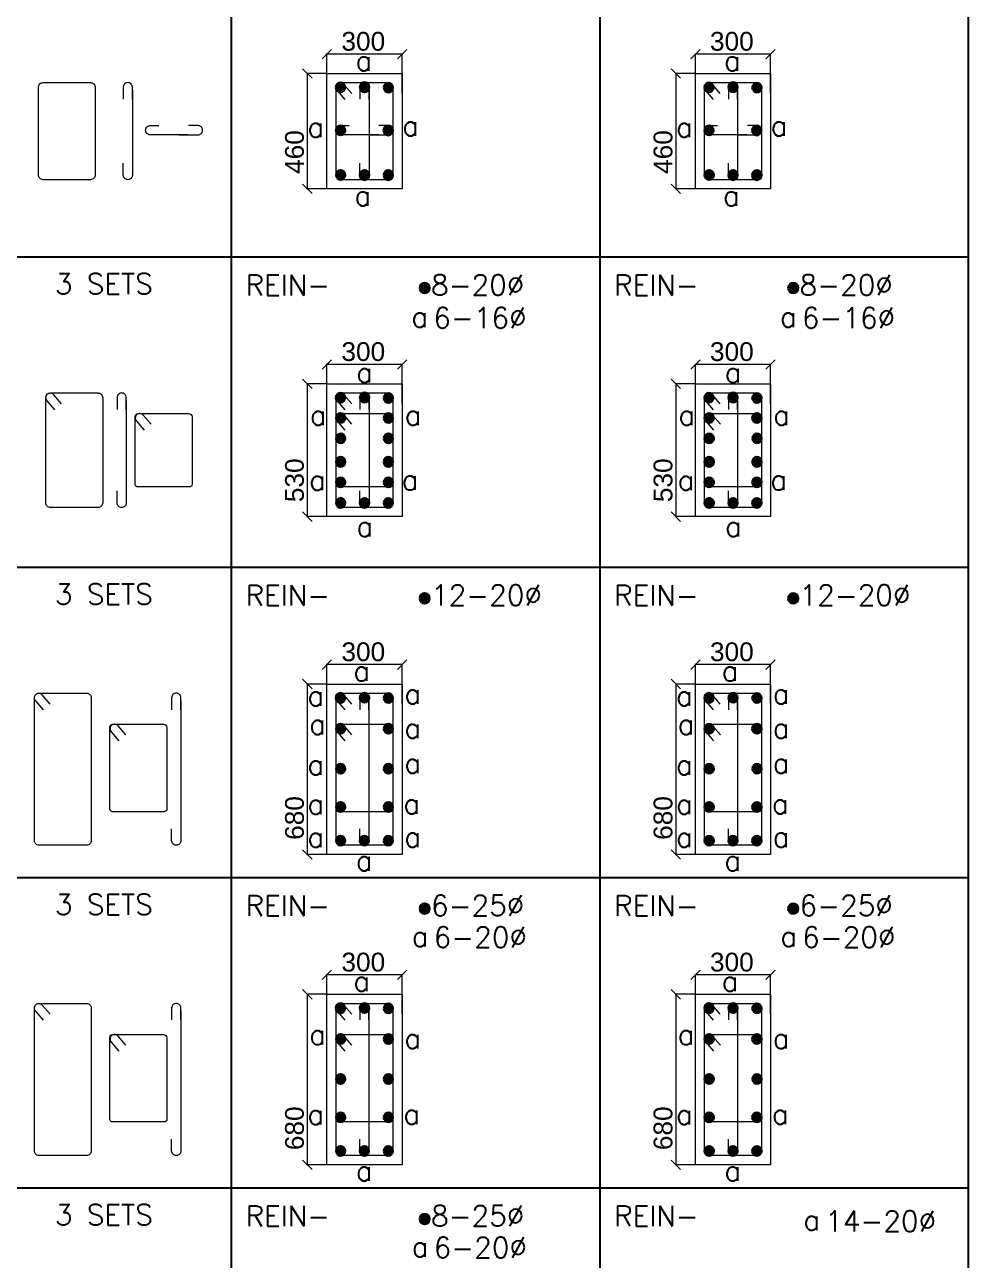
# Model space of a CAD drawing. Header units: inches. Extents: x 719368 to 9005052, y -3573818 to 446967.
# Drawn here: x 4529398 to 4542391, y -1868261 to -1851248 of the extents above; entities that cross this region are included whole.
import ezdxf

# ---------------------------------------------------------------- set-up
doc = ezdxf.new("R2010")
doc.units = ezdxf.units.IN
doc.header["$LTSCALE"] = 20
doc.header["$MEASUREMENT"] = 0
doc.header["$PDMODE"] = 3
doc.linetypes.add('DASHED2', pattern=[0.375, 0.25, -0.125])
doc.layers.get('Defpoints').update_dxf_attribs({"lineweight": 25})
for name, color, linetype, lineweight in [('COLUMN NO.', 3, 'Continuous', 15), ('DIM', 7, 'Continuous', 13), ('DIM.', 32, 'Continuous', 13), ('FORMET', 4, 'Continuous', 25), ('Sheet', 7, 'Continuous', 35), ('STAIR', 4, 'Continuous', 25), ('STEEL', 1, 'Continuous', 35), ('stirrups', 2, 'Continuous', 15), ('Text', 7, 'Continuous', 15), ('WALL', 1, 'Continuous', 18)]:
    doc.layers.add(name, color=color, linetype=linetype, lineweight=lineweight)
doc.styles.add('BOLD', font='arial.ttf')
doc.styles.add('ROMANS', font='romans.shx')
doc.dimstyles.new('Copy of S3', dxfattribs={"dimtxt": 200, "dimasz": 150, "dimexe": 5, "dimexo": 5, "dimgap": 50, "dimtad": 1, "dimjust": 1, "dimdec": 0, "dimzin": 3, "dimdsep": 46, "dimtxsty": 'BOLD', "dimblk1": 'OBLIQUE', "dimblk2": 'OBLIQUE', "dimsah": 1, "dimcen": 0.0625, "dimdle": 5, "dimclrd": 230, "dimclre": 251, "dimclrt": 2, "dimadec": 0, "dimazin": 0, "dimtfac": 1, "dimtdec": 0, "dimtix": 1, "dimtofl": 0, "dimtmove": 2, "dimatfit": 3, "dimfxl": 0, "dimtolj": 1, "dimtzin": 2, "dimlwd": -1, "dimlwe": -1, "dimarcsym": 0})

# ---------------------------------------------------------------- blocks, each defined once
blk = doc.blocks.new('d')
at = {"layer": 'STEEL'}
blk.add_hatch(color=256, dxfattribs=at).paths.add_polyline_path([(2, 0, 1), (-2, 0, 1)])
blk.add_lwpolyline([(-2, 0, 1), (2, 0, 1)], format="xyb", close=True, dxfattribs=at)
blk = doc.blocks.new('_Oblique')
at = {"layer": 'STAIR', "color": 0, "lineweight": -2}
blk.add_line((-0.5, -0.5), (0.5, 0.5), dxfattribs=at)
blk = doc.blocks.new('*D464')
at = {"layer": 'Defpoints', "color": 0, "transparency": 16777216}
for p in [(565188.9, -1034322.8), (564589.2, -1034638.8), (565188.9, -1034638.8)]:
    blk.add_point(p, dxfattribs=at)
at = {"layer": 'DIM', "color": 230, "transparency": 16777216}
blk.add_line((565193.9, -1034322.8), (564584.2, -1034322.8), dxfattribs=at)
at = {"layer": 'DIM', "color": 251, "linetype": 'DASHED2', "transparency": 16777216}
for p, q in [((564589.2, -1034633.8), (564589.2, -1034317.8)), ((565188.9, -1034633.8), (565188.9, -1034317.8))]:
    blk.add_line(p, q, dxfattribs=at)
at = {"layer": 'DIM', "color": 230, "transparency": 16777216, "xscale": 75, "yscale": 75, "zscale": 75, "rotation": 180}
blk.add_blockref('_Oblique', (564589.2, -1034322.8), dxfattribs=at)
at = {"layer": 'DIM', "color": 230, "transparency": 16777216, "xscale": 75, "yscale": 75, "zscale": 75}
blk.add_blockref('_Oblique', (565188.9, -1034322.8), dxfattribs=at)
at = {"layer": 'DIM', "color": 2, "transparency": 16777216, "insert": (564879.6, -1034221.2), "char_height": 150, "attachment_point": 5, "style": 'BOLD'}
blk.add_mtext('\\A1;300', dxfattribs=at)
blk = doc.blocks.new('*D465')
at = {"layer": 'Defpoints', "color": 0, "transparency": 16777216}
for p in [(564432.7, -1034477.3), (564589.2, -1034477.3), (564589.2, -1035397.6)]:
    blk.add_point(p, dxfattribs=at)
at = {"layer": 'DIM', "color": 251, "linetype": 'DASHED2', "transparency": 16777216}
for p, q in [((564584.2, -1034477.3), (564427.7, -1034477.3)), ((564584.2, -1035397.6), (564427.7, -1035397.6))]:
    blk.add_line(p, q, dxfattribs=at)
at = {"layer": 'DIM', "color": 230, "transparency": 16777216}
blk.add_line((564432.7, -1034472.3), (564432.7, -1035402.6), dxfattribs=at)
at = {"layer": 'DIM', "color": 230, "transparency": 16777216, "xscale": 75, "yscale": 75, "zscale": 75}
for p, rotation in [((564432.7, -1034477.3), 90), ((564432.7, -1035397.6), 270)]:
    blk.add_blockref('_Oblique', p, dxfattribs=dict(at, rotation=rotation))
at = {"layer": 'DIM', "color": 2, "transparency": 16777216, "insert": (564331.1, -1035104.2), "char_height": 150, "attachment_point": 5, "rotation": 90, "style": 'BOLD'}
blk.add_mtext('\\A1;460', dxfattribs=at)
blk = doc.blocks.new('*D466')
at = {"layer": 'Defpoints', "color": 0, "transparency": 16777216}
for p in [(568130.8, -1034322.8), (567531.1, -1034638.8), (568130.8, -1034638.8)]:
    blk.add_point(p, dxfattribs=at)
at = {"layer": 'DIM', "color": 230, "transparency": 16777216}
blk.add_line((568135.8, -1034322.8), (567526.1, -1034322.8), dxfattribs=at)
at = {"layer": 'DIM', "color": 251, "linetype": 'DASHED2', "transparency": 16777216}
for p, q in [((567531.1, -1034633.8), (567531.1, -1034317.8)), ((568130.8, -1034633.8), (568130.8, -1034317.8))]:
    blk.add_line(p, q, dxfattribs=at)
at = {"layer": 'DIM', "color": 230, "transparency": 16777216, "xscale": 75, "yscale": 75, "zscale": 75, "rotation": 180}
blk.add_blockref('_Oblique', (567531.1, -1034322.8), dxfattribs=at)
at = {"layer": 'DIM', "color": 230, "transparency": 16777216, "xscale": 75, "yscale": 75, "zscale": 75}
blk.add_blockref('_Oblique', (568130.8, -1034322.8), dxfattribs=at)
at = {"layer": 'DIM', "color": 2, "transparency": 16777216, "insert": (567821.5, -1034221.2), "char_height": 150, "attachment_point": 5, "style": 'BOLD'}
blk.add_mtext('\\A1;300', dxfattribs=at)
blk = doc.blocks.new('*D429')
at = {"layer": 'Defpoints', "color": 0, "transparency": 16777216}
for p in [(567374.6, -1034477.3), (567531.1, -1034477.3), (567531.1, -1035397.6)]:
    blk.add_point(p, dxfattribs=at)
at = {"layer": 'DIM', "color": 251, "linetype": 'DASHED2', "transparency": 16777216}
for p, q in [((567526.1, -1034477.3), (567369.6, -1034477.3)), ((567526.1, -1035397.6), (567369.6, -1035397.6))]:
    blk.add_line(p, q, dxfattribs=at)
at = {"layer": 'DIM', "color": 230, "transparency": 16777216}
blk.add_line((567374.6, -1034472.3), (567374.6, -1035402.6), dxfattribs=at)
at = {"layer": 'DIM', "color": 230, "transparency": 16777216, "xscale": 75, "yscale": 75, "zscale": 75}
for p, rotation in [((567374.6, -1034477.3), 90), ((567374.6, -1035397.6), 270)]:
    blk.add_blockref('_Oblique', p, dxfattribs=dict(at, rotation=rotation))
at = {"layer": 'DIM', "color": 2, "transparency": 16777216, "insert": (567273, -1035104.2), "char_height": 150, "attachment_point": 5, "rotation": 90, "style": 'BOLD'}
blk.add_mtext('\\A1;460', dxfattribs=at)
blk = doc.blocks.new('*D432')
at = {"layer": 'Defpoints', "color": 0, "transparency": 16777216}
for p in [(565188.9, -1036799.9), (564589.2, -1037115.9), (565188.9, -1037115.9)]:
    blk.add_point(p, dxfattribs=at)
at = {"layer": 'DIM', "color": 230, "transparency": 16777216}
blk.add_line((565193.9, -1036799.9), (564584.2, -1036799.9), dxfattribs=at)
at = {"layer": 'DIM', "color": 251, "linetype": 'DASHED2', "transparency": 16777216}
for p, q in [((564589.2, -1037110.9), (564589.2, -1036794.9)), ((565188.9, -1037110.9), (565188.9, -1036794.9))]:
    blk.add_line(p, q, dxfattribs=at)
at = {"layer": 'DIM', "color": 230, "transparency": 16777216, "xscale": 75, "yscale": 75, "zscale": 75, "rotation": 180}
blk.add_blockref('_Oblique', (564589.2, -1036799.9), dxfattribs=at)
at = {"layer": 'DIM', "color": 230, "transparency": 16777216, "xscale": 75, "yscale": 75, "zscale": 75}
blk.add_blockref('_Oblique', (565188.9, -1036799.9), dxfattribs=at)
at = {"layer": 'DIM', "color": 2, "transparency": 16777216, "insert": (564879.6, -1036698.2), "char_height": 150, "attachment_point": 5, "style": 'BOLD'}
blk.add_mtext('\\A1;300', dxfattribs=at)
blk = doc.blocks.new('*D433')
at = {"layer": 'Defpoints', "color": 0, "transparency": 16777216}
for p in [(564432.7, -1036954.4), (564589.2, -1036954.4), (564589.2, -1038014.7)]:
    blk.add_point(p, dxfattribs=at)
at = {"layer": 'DIM', "color": 251, "linetype": 'DASHED2', "transparency": 16777216}
for p, q in [((564584.2, -1036954.4), (564427.7, -1036954.4)), ((564584.2, -1038014.7), (564427.7, -1038014.7))]:
    blk.add_line(p, q, dxfattribs=at)
at = {"layer": 'DIM', "color": 230, "transparency": 16777216}
blk.add_line((564432.7, -1036949.4), (564432.7, -1038019.7), dxfattribs=at)
at = {"layer": 'DIM', "color": 230, "transparency": 16777216, "xscale": 75, "yscale": 75, "zscale": 75}
for p, rotation in [((564432.7, -1036954.4), 90), ((564432.7, -1038014.7), 270)]:
    blk.add_blockref('_Oblique', p, dxfattribs=dict(at, rotation=rotation))
at = {"layer": 'DIM', "color": 2, "transparency": 16777216, "insert": (564331.1, -1037724.3), "char_height": 150, "attachment_point": 5, "rotation": 90, "style": 'BOLD'}
blk.add_mtext('\\A1;530', dxfattribs=at)
blk = doc.blocks.new('*D434')
at = {"layer": 'Defpoints', "color": 0, "transparency": 16777216}
for p in [(568130.8, -1036799.9), (567531.1, -1037115.9), (568130.8, -1037115.9)]:
    blk.add_point(p, dxfattribs=at)
at = {"layer": 'DIM', "color": 230, "transparency": 16777216}
blk.add_line((568135.8, -1036799.9), (567526.1, -1036799.9), dxfattribs=at)
at = {"layer": 'DIM', "color": 251, "linetype": 'DASHED2', "transparency": 16777216}
for p, q in [((567531.1, -1037110.9), (567531.1, -1036794.9)), ((568130.8, -1037110.9), (568130.8, -1036794.9))]:
    blk.add_line(p, q, dxfattribs=at)
at = {"layer": 'DIM', "color": 230, "transparency": 16777216, "xscale": 75, "yscale": 75, "zscale": 75, "rotation": 180}
blk.add_blockref('_Oblique', (567531.1, -1036799.9), dxfattribs=at)
at = {"layer": 'DIM', "color": 230, "transparency": 16777216, "xscale": 75, "yscale": 75, "zscale": 75}
blk.add_blockref('_Oblique', (568130.8, -1036799.9), dxfattribs=at)
at = {"layer": 'DIM', "color": 2, "transparency": 16777216, "insert": (567821.5, -1036698.2), "char_height": 150, "attachment_point": 5, "style": 'BOLD'}
blk.add_mtext('\\A1;300', dxfattribs=at)
blk = doc.blocks.new('*D435')
at = {"layer": 'Defpoints', "color": 0, "transparency": 16777216}
for p in [(567374.6, -1036954.4), (567531.1, -1036954.4), (567531.1, -1038014.7)]:
    blk.add_point(p, dxfattribs=at)
at = {"layer": 'DIM', "color": 251, "linetype": 'DASHED2', "transparency": 16777216}
for p, q in [((567526.1, -1036954.4), (567369.6, -1036954.4)), ((567526.1, -1038014.7), (567369.6, -1038014.7))]:
    blk.add_line(p, q, dxfattribs=at)
at = {"layer": 'DIM', "color": 230, "transparency": 16777216}
blk.add_line((567374.6, -1036949.4), (567374.6, -1038019.7), dxfattribs=at)
at = {"layer": 'DIM', "color": 230, "transparency": 16777216, "xscale": 75, "yscale": 75, "zscale": 75}
for p, rotation in [((567374.6, -1036954.4), 90), ((567374.6, -1038014.7), 270)]:
    blk.add_blockref('_Oblique', p, dxfattribs=dict(at, rotation=rotation))
at = {"layer": 'DIM', "color": 2, "transparency": 16777216, "insert": (567272.9, -1037724.3), "char_height": 150, "attachment_point": 5, "rotation": 90, "style": 'BOLD'}
blk.add_mtext('\\A1;530', dxfattribs=at)
blk = doc.blocks.new('*D417')
at = {"layer": 'Defpoints', "color": 0, "transparency": 16777216}
for p in [(565188.9, -1039196.1), (564589.2, -1039512.1), (565188.9, -1039512.1)]:
    blk.add_point(p, dxfattribs=at)
at = {"layer": 'DIM', "color": 230, "transparency": 16777216}
blk.add_line((565193.9, -1039196.1), (564584.2, -1039196.1), dxfattribs=at)
at = {"layer": 'DIM', "color": 251, "linetype": 'DASHED2', "transparency": 16777216}
for p, q in [((564589.2, -1039507.1), (564589.2, -1039191.1)), ((565188.9, -1039507.1), (565188.9, -1039191.1))]:
    blk.add_line(p, q, dxfattribs=at)
at = {"layer": 'DIM', "color": 230, "transparency": 16777216, "xscale": 75, "yscale": 75, "zscale": 75, "rotation": 180}
blk.add_blockref('_Oblique', (564589.2, -1039196.1), dxfattribs=at)
at = {"layer": 'DIM', "color": 230, "transparency": 16777216, "xscale": 75, "yscale": 75, "zscale": 75}
blk.add_blockref('_Oblique', (565188.9, -1039196.1), dxfattribs=at)
at = {"layer": 'DIM', "color": 2, "transparency": 16777216, "insert": (564879.6, -1039094.4), "char_height": 150, "attachment_point": 5, "style": 'BOLD'}
blk.add_mtext('\\A1;300', dxfattribs=at)
blk = doc.blocks.new('*D418')
at = {"layer": 'Defpoints', "color": 0, "transparency": 16777216}
for p in [(564432.7, -1039350.6), (564589.2, -1039350.6), (564589.2, -1040710.9)]:
    blk.add_point(p, dxfattribs=at)
at = {"layer": 'DIM', "color": 251, "linetype": 'DASHED2', "transparency": 16777216}
for p, q in [((564584.2, -1039350.6), (564427.7, -1039350.6)), ((564584.2, -1040710.9), (564427.7, -1040710.9))]:
    blk.add_line(p, q, dxfattribs=at)
at = {"layer": 'DIM', "color": 230, "transparency": 16777216}
blk.add_line((564432.7, -1039345.6), (564432.7, -1040715.9), dxfattribs=at)
at = {"layer": 'DIM', "color": 230, "transparency": 16777216, "xscale": 75, "yscale": 75, "zscale": 75}
for p, rotation in [((564432.7, -1039350.6), 90), ((564432.7, -1040710.9), 270)]:
    blk.add_blockref('_Oblique', p, dxfattribs=dict(at, rotation=rotation))
at = {"layer": 'DIM', "color": 2, "transparency": 16777216, "insert": (564331.1, -1040420.1), "char_height": 150, "attachment_point": 5, "rotation": 90, "style": 'BOLD'}
blk.add_mtext('\\A1;680', dxfattribs=at)
blk = doc.blocks.new('*D419')
at = {"layer": 'Defpoints', "color": 0, "transparency": 16777216}
for p in [(568130.8, -1039196.1), (567531.1, -1039512.1), (568130.8, -1039512.1)]:
    blk.add_point(p, dxfattribs=at)
at = {"layer": 'DIM', "color": 230, "transparency": 16777216}
blk.add_line((568135.8, -1039196.1), (567526.1, -1039196.1), dxfattribs=at)
at = {"layer": 'DIM', "color": 251, "linetype": 'DASHED2', "transparency": 16777216}
for p, q in [((567531.1, -1039507.1), (567531.1, -1039191.1)), ((568130.8, -1039507.1), (568130.8, -1039191.1))]:
    blk.add_line(p, q, dxfattribs=at)
at = {"layer": 'DIM', "color": 230, "transparency": 16777216, "xscale": 75, "yscale": 75, "zscale": 75, "rotation": 180}
blk.add_blockref('_Oblique', (567531.1, -1039196.1), dxfattribs=at)
at = {"layer": 'DIM', "color": 230, "transparency": 16777216, "xscale": 75, "yscale": 75, "zscale": 75}
blk.add_blockref('_Oblique', (568130.8, -1039196.1), dxfattribs=at)
at = {"layer": 'DIM', "color": 2, "transparency": 16777216, "insert": (567821.5, -1039094.4), "char_height": 150, "attachment_point": 5, "style": 'BOLD'}
blk.add_mtext('\\A1;300', dxfattribs=at)
blk = doc.blocks.new('*D420')
at = {"layer": 'Defpoints', "color": 0, "transparency": 16777216}
for p in [(567374.6, -1039350.6), (567531.1, -1039350.6), (567531.1, -1040710.9)]:
    blk.add_point(p, dxfattribs=at)
at = {"layer": 'DIM', "color": 251, "linetype": 'DASHED2', "transparency": 16777216}
for p, q in [((567526.1, -1039350.6), (567369.6, -1039350.6)), ((567526.1, -1040710.9), (567369.6, -1040710.9))]:
    blk.add_line(p, q, dxfattribs=at)
at = {"layer": 'DIM', "color": 230, "transparency": 16777216}
blk.add_line((567374.6, -1039345.6), (567374.6, -1040715.9), dxfattribs=at)
at = {"layer": 'DIM', "color": 230, "transparency": 16777216, "xscale": 75, "yscale": 75, "zscale": 75}
for p, rotation in [((567374.6, -1039350.6), 90), ((567374.6, -1040710.9), 270)]:
    blk.add_blockref('_Oblique', p, dxfattribs=dict(at, rotation=rotation))
at = {"layer": 'DIM', "color": 2, "transparency": 16777216, "insert": (567273, -1040420.1), "char_height": 150, "attachment_point": 5, "rotation": 90, "style": 'BOLD'}
blk.add_mtext('\\A1;680', dxfattribs=at)
blk = doc.blocks.new('*D423')
at = {"layer": 'Defpoints', "color": 0, "transparency": 16777216}
for p in [(565188.9, -1041673.2), (564589.2, -1041989.2), (565188.9, -1041989.2)]:
    blk.add_point(p, dxfattribs=at)
at = {"layer": 'DIM', "color": 230, "transparency": 16777216}
blk.add_line((565193.9, -1041673.2), (564584.2, -1041673.2), dxfattribs=at)
at = {"layer": 'DIM', "color": 251, "linetype": 'DASHED2', "transparency": 16777216}
for p, q in [((564589.2, -1041984.2), (564589.2, -1041668.2)), ((565188.9, -1041984.2), (565188.9, -1041668.2))]:
    blk.add_line(p, q, dxfattribs=at)
at = {"layer": 'DIM', "color": 230, "transparency": 16777216, "xscale": 75, "yscale": 75, "zscale": 75, "rotation": 180}
blk.add_blockref('_Oblique', (564589.2, -1041673.2), dxfattribs=at)
at = {"layer": 'DIM', "color": 230, "transparency": 16777216, "xscale": 75, "yscale": 75, "zscale": 75}
blk.add_blockref('_Oblique', (565188.9, -1041673.2), dxfattribs=at)
at = {"layer": 'DIM', "color": 2, "transparency": 16777216, "insert": (564879.6, -1041571.5), "char_height": 150, "attachment_point": 5, "style": 'BOLD'}
blk.add_mtext('\\A1;300', dxfattribs=at)
blk = doc.blocks.new('*D424')
at = {"layer": 'Defpoints', "color": 0, "transparency": 16777216}
for p in [(564432.7, -1041827.6), (564589.2, -1041827.6), (564589.2, -1043188)]:
    blk.add_point(p, dxfattribs=at)
at = {"layer": 'DIM', "color": 251, "linetype": 'DASHED2', "transparency": 16777216}
for p, q in [((564584.2, -1041827.6), (564427.7, -1041827.6)), ((564584.2, -1043188), (564427.7, -1043188))]:
    blk.add_line(p, q, dxfattribs=at)
at = {"layer": 'DIM', "color": 230, "transparency": 16777216}
blk.add_line((564432.7, -1041822.6), (564432.7, -1043193), dxfattribs=at)
at = {"layer": 'DIM', "color": 230, "transparency": 16777216, "xscale": 75, "yscale": 75, "zscale": 75}
for p, rotation in [((564432.7, -1041827.6), 90), ((564432.7, -1043188), 270)]:
    blk.add_blockref('_Oblique', p, dxfattribs=dict(at, rotation=rotation))
at = {"layer": 'DIM', "color": 2, "transparency": 16777216, "insert": (564331.1, -1042897.1), "char_height": 150, "attachment_point": 5, "rotation": 90, "style": 'BOLD'}
blk.add_mtext('\\A1;680', dxfattribs=at)
blk = doc.blocks.new('*D425')
at = {"layer": 'Defpoints', "color": 0, "transparency": 16777216}
for p in [(568130.8, -1041673.2), (567531.1, -1041989.2), (568130.8, -1041989.2)]:
    blk.add_point(p, dxfattribs=at)
at = {"layer": 'DIM', "color": 230, "transparency": 16777216}
blk.add_line((568135.8, -1041673.2), (567526.1, -1041673.2), dxfattribs=at)
at = {"layer": 'DIM', "color": 251, "linetype": 'DASHED2', "transparency": 16777216}
for p, q in [((567531.1, -1041984.2), (567531.1, -1041668.2)), ((568130.8, -1041984.2), (568130.8, -1041668.2))]:
    blk.add_line(p, q, dxfattribs=at)
at = {"layer": 'DIM', "color": 230, "transparency": 16777216, "xscale": 75, "yscale": 75, "zscale": 75, "rotation": 180}
blk.add_blockref('_Oblique', (567531.1, -1041673.2), dxfattribs=at)
at = {"layer": 'DIM', "color": 230, "transparency": 16777216, "xscale": 75, "yscale": 75, "zscale": 75}
blk.add_blockref('_Oblique', (568130.8, -1041673.2), dxfattribs=at)
at = {"layer": 'DIM', "color": 2, "transparency": 16777216, "insert": (567821.5, -1041571.5), "char_height": 150, "attachment_point": 5, "style": 'BOLD'}
blk.add_mtext('\\A1;300', dxfattribs=at)
blk = doc.blocks.new('*D426')
at = {"layer": 'Defpoints', "color": 0, "transparency": 16777216}
for p in [(567374.6, -1041827.6), (567531.1, -1041827.6), (567531.1, -1043188)]:
    blk.add_point(p, dxfattribs=at)
at = {"layer": 'DIM', "color": 251, "linetype": 'DASHED2', "transparency": 16777216}
for p, q in [((567526.1, -1041827.6), (567369.6, -1041827.6)), ((567526.1, -1043188), (567369.6, -1043188))]:
    blk.add_line(p, q, dxfattribs=at)
at = {"layer": 'DIM', "color": 230, "transparency": 16777216}
blk.add_line((567374.6, -1041822.6), (567374.6, -1043193), dxfattribs=at)
at = {"layer": 'DIM', "color": 230, "transparency": 16777216, "xscale": 75, "yscale": 75, "zscale": 75}
for p, rotation in [((567374.6, -1041827.6), 90), ((567374.6, -1043188), 270)]:
    blk.add_blockref('_Oblique', p, dxfattribs=dict(at, rotation=rotation))
at = {"layer": 'DIM', "color": 2, "transparency": 16777216, "insert": (567273, -1042897.1), "char_height": 150, "attachment_point": 5, "rotation": 90, "style": 'BOLD'}
blk.add_mtext('\\A1;680', dxfattribs=at)
blk = doc.blocks.new('cs')
at = {"layer": 'FORMET', "color": 4, "ltscale": 200}
for p, q in [((566767.1, -1017819.9), (566767.1, -1050803.3)), ((569709, -1017819.9), (569709, -1050803.3)), ((563825.2, -1018601.5), (563825.2, -1050803.3)), ((555165.7, -1035940.9), (569709, -1035940.9)), ((555165.7, -1038418), (569709, -1038418)), ((555165.7, -1040895.1), (569709, -1040895.1)), ((555165.7, -1040895.1), (569709, -1040895.1)), ((555165.7, -1043372.1), (569709, -1043372.1)), ((555165.7, -1043372.1), (569709, -1043372.1)), ((555165.7, -1043372.1), (569709, -1043372.1))]:
    blk.add_line(p, q, dxfattribs=at)
at = {"layer": 'stirrups', "color": 5}
for p, q in [((563036.3, -1034610.5), (563036.3, -1035288.3)), ((564925.5, -1034610.5), (564925.5, -1035288.3)), ((567867.4, -1034610.5), (567867.4, -1035288.3)), ((563481.5, -1034966.2), (563178.1, -1034966.2)), ((565000.5, -1034966.2), (564697.1, -1034966.2)), ((567942.4, -1034966.2), (567639, -1034966.2)), ((562987.2, -1037087.6), (562987.2, -1037905.4)), ((564925.5, -1037087.6), (564925.5, -1037905.4)), ((567867.4, -1037087.6), (567867.4, -1037905.4)), ((563422.6, -1039483.8), (563422.6, -1040601.6)), ((564924.9, -1039483.8), (564924.9, -1040601.6)), ((567866.8, -1039483.8), (567866.8, -1040601.6)), ((563422.6, -1041960.8), (563422.6, -1043078.6)), ((564924.9, -1041960.8), (564924.9, -1043078.6)), ((567866.8, -1041960.8), (567866.8, -1043078.6))]:
    blk.add_line(p, q, dxfattribs=at)
for points in [[(562322.8, -1034550.2), (562702.8, -1034550.2, -0.414214), (562739.7, -1034587.1), (562739.7, -1035287.8, -0.414214), (562702.8, -1035324.7), (562322.8, -1035324.7, -0.414214), (562285.9, -1035287.8), (562285.9, -1034587.1, -0.414214)], [(564699, -1034550.2), (565079, -1034550.2, -0.414214), (565116, -1034587.1), (565116, -1035287.8, -0.414214), (565079, -1035324.7), (564699, -1035324.7, -0.414214), (564662.1, -1035287.8), (564662.1, -1034587.1, -0.414214)], [(567640.9, -1034550.2), (568020.9, -1034550.2, -0.414214), (568057.9, -1034587.1), (568057.9, -1035287.8, -0.414214), (568020.9, -1035324.7), (567640.9, -1035324.7, -0.414214), (567604, -1035287.8), (567604, -1034587.1, -0.414214)], [(562382.1, -1037027.3), (562762.1, -1037027.3, -0.414214), (562799, -1037064.2), (562799, -1037904.9, -0.414214), (562762.1, -1037941.8), (562382.1, -1037941.8, -0.414214), (562345.2, -1037904.9), (562345.2, -1037064.2, -0.414214)], [(564699, -1037027.3), (565079, -1037027.3, -0.414214), (565116, -1037064.2), (565116, -1037904.9, -0.414214), (565079, -1037941.8), (564699, -1037941.8, -0.414214), (564662.1, -1037904.9), (564662.1, -1037064.2, -0.414214)], [(567640.9, -1037027.3), (568020.9, -1037027.3, -0.414214), (568057.9, -1037064.2), (568057.9, -1037904.9, -0.414214), (568020.9, -1037941.8), (567640.9, -1037941.8, -0.414214), (567604, -1037904.9), (567604, -1037064.2, -0.414214)], [(563079.3, -1037192.1), (563488.1, -1037192.1, -0.414214), (563513.1, -1037217.1), (563513.1, -1037757, -0.414214), (563493.1, -1037777), (563079.3, -1037777, -0.414214), (563059.3, -1037757), (563059.3, -1037212.1, -0.414214)], [(564682.1, -1037192.1), (565091, -1037192.1, -0.414214), (565116, -1037217.1), (565116, -1037757, -0.414214), (565096, -1037777), (564682.1, -1037777, -0.414214), (564662.1, -1037757), (564662.1, -1037212.1, -0.414214)], [(567624, -1037192.1), (568032.9, -1037192.1, -0.414214), (568057.9, -1037217.1), (568057.9, -1037757, -0.414214), (568037.9, -1037777), (567624, -1037777, -0.414214), (567604, -1037757), (567604, -1037212.1, -0.414214)], [(562291.1, -1039423.5), (562671.1, -1039423.5, -0.414214), (562708, -1039460.4), (562708, -1040601.1, -0.414214), (562671.1, -1040638), (562291.1, -1040638, -0.414214), (562254.1, -1040601.1), (562254.1, -1039460.4, -0.414214)], [(564699, -1039423.5), (565079, -1039423.5, -0.414214), (565116, -1039460.4), (565116, -1040601.1, -0.414214), (565079, -1040638), (564699, -1040638, -0.414214), (564662.1, -1040601.1), (564662.1, -1039460.4, -0.414214)], [(567640.9, -1039423.5), (568020.9, -1039423.5, -0.414214), (568057.9, -1039460.4), (568057.9, -1040601.1, -0.414214), (568020.9, -1040638), (567640.9, -1040638, -0.414214), (567604, -1040601.1), (567604, -1039460.4, -0.414214)], [(562877.5, -1039672.1), (563286.4, -1039672.1, -0.414214), (563311.4, -1039697.1), (563311.4, -1040349.7, -0.414214), (563291.4, -1040369.7), (562877.5, -1040369.7, -0.414214), (562857.5, -1040349.7), (562857.5, -1039692.1, -0.414214)], [(564682.1, -1039672.1), (565091, -1039672.1, -0.414214), (565116, -1039697.1), (565116, -1040349.7, -0.414214), (565096, -1040369.7), (564682.1, -1040369.7, -0.414214), (564662.1, -1040349.7), (564662.1, -1039692.1, -0.414214)], [(567624, -1039672.1), (568032.9, -1039672.1, -0.414214), (568057.9, -1039697.1), (568057.9, -1040349.7, -0.414214), (568037.9, -1040369.7), (567624, -1040369.7, -0.414214), (567604, -1040349.7), (567604, -1039692.1, -0.414214)], [(562291.1, -1041900.5), (562671.1, -1041900.5, -0.414214), (562708, -1041937.5), (562708, -1043078.1, -0.414214), (562671.1, -1043115.1), (562291.1, -1043115.1, -0.414214), (562254.1, -1043078.1), (562254.1, -1041937.5, -0.414214)], [(564699, -1041900.5), (565079, -1041900.5, -0.414214), (565116, -1041937.5), (565116, -1043078.1, -0.414214), (565079, -1043115.1), (564699, -1043115.1, -0.414214), (564662.1, -1043078.1), (564662.1, -1041937.5, -0.414214)], [(567640.9, -1041900.5), (568020.9, -1041900.5, -0.414214), (568057.9, -1041937.5), (568057.9, -1043078.1, -0.414214), (568020.9, -1043115.1), (567640.9, -1043115.1, -0.414214), (567604, -1043078.1), (567604, -1041937.5, -0.414214)], [(562877.5, -1042149.2), (563286.4, -1042149.2, -0.414214), (563311.4, -1042174.2), (563311.4, -1042826.7, -0.414214), (563291.4, -1042846.7), (562877.5, -1042846.7, -0.414214), (562857.5, -1042826.7), (562857.5, -1042169.2, -0.414214)], [(564682.1, -1042149.2), (565091, -1042149.2, -0.414214), (565116, -1042174.2), (565116, -1042826.7, -0.414214), (565096, -1042846.7), (564682.1, -1042846.7, -0.414214), (564662.1, -1042826.7), (564662.1, -1042169.2, -0.414214)], [(567624, -1042149.2), (568032.9, -1042149.2, -0.414214), (568057.9, -1042174.2), (568057.9, -1042826.7, -0.414214), (568037.9, -1042846.7), (567624, -1042846.7, -0.414214), (567604, -1042826.7), (567604, -1042169.2, -0.414214)]]:
    blk.add_lwpolyline(points, format="xyb", close=True, dxfattribs=at)
for points in [[(563036.3, -1034682.3), (563036.3, -1034586.6, 0.414214), (562999.9, -1034550.2), (562999.9, -1034550.2, 0.414214), (562963.4, -1034586.6), (562963.4, -1034682.3)], [(564787.2, -1034637), (564724.9, -1034564.4, 0.414214), (564673.5, -1034560.5), (564673.5, -1034560.5, 0.414214), (564669.6, -1034611.9), (564731.8, -1034684.5)], [(564925.5, -1034682.3), (564925.5, -1034586.6, 0.414214), (564889, -1034550.2), (564889, -1034550.2, 0.414214), (564852.6, -1034586.6), (564852.6, -1034682.3)], [(567729.1, -1034637), (567666.8, -1034564.4, 0.414214), (567615.4, -1034560.5), (567615.4, -1034560.5, 0.414214), (567611.5, -1034611.9), (567673.7, -1034684.5)], [(567867.4, -1034682.3), (567867.4, -1034586.6, 0.414214), (567830.9, -1034550.2), (567830.9, -1034550.2, 0.414214), (567794.5, -1034586.6), (567794.5, -1034682.3)], [(563273.7, -1034966.2), (563178.1, -1034966.2, -0.414214), (563141.7, -1034929.7), (563141.7, -1034929.7, -0.414214), (563178.1, -1034893.3), (563247.5, -1034893.3)], [(563409.7, -1034966.2), (563560.4, -1034966.2, 0.414214), (563596.8, -1034929.7), (563596.8, -1034929.7, 0.414214), (563560.4, -1034893.3), (563485, -1034893.3)], [(564792.7, -1034966.2), (564697.1, -1034966.2, -0.414214), (564660.7, -1034929.7), (564660.7, -1034929.7, -0.414214), (564697.1, -1034893.3), (564766.5, -1034893.3)], [(564928.7, -1034966.2), (565079.4, -1034966.2, 0.414214), (565115.8, -1034929.7), (565115.8, -1034929.7, 0.414214), (565079.4, -1034893.3), (565004, -1034893.3)], [(567734.6, -1034966.2), (567639, -1034966.2, -0.414214), (567602.5, -1034929.7), (567602.5, -1034929.7, -0.414214), (567639, -1034893.3), (567708.3, -1034893.3)], [(567870.6, -1034966.2), (568021.2, -1034966.2, 0.414214), (568057.7, -1034929.7), (568057.7, -1034929.7, 0.414214), (568021.2, -1034893.3), (567945.9, -1034893.3)], [(563036.3, -1035192.7), (563036.3, -1035288.3, -0.414214), (562999.9, -1035324.7), (562999.9, -1035324.7, -0.414214), (562963.4, -1035288.3), (562963.4, -1035192.7)], [(564925.5, -1035192.7), (564925.5, -1035288.3, -0.414214), (564889, -1035324.7), (564889, -1035324.7, -0.414214), (564852.6, -1035288.3), (564852.6, -1035192.7)], [(567867.4, -1035192.7), (567867.4, -1035288.3, -0.414214), (567830.9, -1035324.7), (567830.9, -1035324.7, -0.414214), (567794.5, -1035288.3), (567794.5, -1035192.7)], [(562470.2, -1037114.1), (562408, -1037041.5, 0.414214), (562356.6, -1037037.6), (562356.6, -1037037.6, 0.414214), (562352.6, -1037089), (562414.9, -1037161.5)], [(562987.2, -1037159.3), (562987.2, -1037063.7, 0.414214), (562950.7, -1037027.3), (562950.7, -1037027.3, 0.414214), (562914.3, -1037063.7), (562914.3, -1037159.3)], [(564787.2, -1037114.1), (564724.9, -1037041.5, 0.414214), (564673.5, -1037037.6), (564673.5, -1037037.6, 0.414214), (564669.6, -1037089), (564731.8, -1037161.5)], [(564925.5, -1037159.3), (564925.5, -1037063.7, 0.414214), (564889, -1037027.3), (564889, -1037027.3, 0.414214), (564852.6, -1037063.7), (564852.6, -1037159.3)], [(567729.1, -1037114.1), (567666.8, -1037041.5, 0.414214), (567615.4, -1037037.6), (567615.4, -1037037.6, 0.414214), (567611.5, -1037089), (567673.7, -1037161.5)], [(567867.4, -1037159.3), (567867.4, -1037063.7, 0.414214), (567830.9, -1037027.3), (567830.9, -1037027.3, 0.414214), (567794.5, -1037063.7), (567794.5, -1037159.3)], [(563185.6, -1037276.6), (563123.3, -1037204, 0.414214), (563071.9, -1037200.1), (563071.9, -1037200.1, 0.414214), (563068, -1037251.5), (563130.2, -1037324.1)], [(564788.4, -1037276.6), (564726.1, -1037204, 0.414214), (564674.7, -1037200.1), (564674.7, -1037200.1, 0.414214), (564670.8, -1037251.5), (564733.1, -1037324.1)], [(567730.3, -1037276.6), (567668, -1037204, 0.414214), (567616.6, -1037200.1), (567616.6, -1037200.1, 0.414214), (567612.7, -1037251.5), (567674.9, -1037324.1)], [(562987.2, -1037809.7), (562987.2, -1037905.4, -0.414214), (562950.7, -1037941.8), (562950.7, -1037941.8, -0.414214), (562914.3, -1037905.4), (562914.3, -1037809.7)], [(564925.5, -1037809.7), (564925.5, -1037905.4, -0.414214), (564889, -1037941.8), (564889, -1037941.8, -0.414214), (564852.6, -1037905.4), (564852.6, -1037809.7)], [(567867.4, -1037809.7), (567867.4, -1037905.4, -0.414214), (567830.9, -1037941.8), (567830.9, -1037941.8, -0.414214), (567794.5, -1037905.4), (567794.5, -1037809.7)], [(562379.2, -1039510.3), (562316.9, -1039437.7, 0.414214), (562265.6, -1039433.8), (562265.6, -1039433.8, 0.414214), (562261.6, -1039485.1), (562323.9, -1039557.7)], [(563422.6, -1039555.5), (563422.6, -1039459.9, 0.414214), (563386.1, -1039423.5), (563386.1, -1039423.5, 0.414214), (563349.7, -1039459.9), (563349.7, -1039555.5)], [(564787.2, -1039510.3), (564724.9, -1039437.7, 0.414214), (564673.5, -1039433.8), (564673.5, -1039433.8, 0.414214), (564669.6, -1039485.1), (564731.8, -1039557.7)], [(564924.9, -1039555.5), (564924.9, -1039459.9, 0.414214), (564888.4, -1039423.5), (564888.4, -1039423.5, 0.414214), (564852, -1039459.9), (564852, -1039555.5)], [(567729.1, -1039510.3), (567666.8, -1039437.7, 0.414214), (567615.4, -1039433.8), (567615.4, -1039433.8, 0.414214), (567611.5, -1039485.1), (567673.7, -1039557.7)], [(567866.8, -1039555.5), (567866.8, -1039459.9, 0.414214), (567830.3, -1039423.5), (567830.3, -1039423.5, 0.414214), (567793.9, -1039459.9), (567793.9, -1039555.5)], [(562983.8, -1039756.7), (562921.6, -1039684.1, 0.414214), (562870.2, -1039680.2), (562870.2, -1039680.2, 0.414214), (562866.2, -1039731.6), (562928.5, -1039804.2)], [(564788.4, -1039756.7), (564726.1, -1039684.1, 0.414214), (564674.7, -1039680.2), (564674.7, -1039680.2, 0.414214), (564670.8, -1039731.6), (564733.1, -1039804.2)], [(567730.3, -1039756.7), (567668, -1039684.1, 0.414214), (567616.6, -1039680.2), (567616.6, -1039680.2, 0.414214), (567612.7, -1039731.6), (567674.9, -1039804.2)], [(563422.6, -1040505.9), (563422.6, -1040601.6, -0.414214), (563386.1, -1040638), (563386.1, -1040638, -0.414214), (563349.7, -1040601.6), (563349.7, -1040505.9)], [(564924.9, -1040505.9), (564924.9, -1040601.6, -0.414214), (564888.4, -1040638), (564888.4, -1040638, -0.414214), (564852, -1040601.6), (564852, -1040505.9)], [(567866.8, -1040505.9), (567866.8, -1040601.6, -0.414214), (567830.3, -1040638), (567830.3, -1040638, -0.414214), (567793.9, -1040601.6), (567793.9, -1040505.9)], [(562379.2, -1041987.3), (562316.9, -1041914.8, 0.414214), (562265.6, -1041910.8), (562265.6, -1041910.8, 0.414214), (562261.6, -1041962.2), (562323.9, -1042034.8)], [(563422.6, -1042032.6), (563422.6, -1041937, 0.414214), (563386.1, -1041900.5), (563386.1, -1041900.5, 0.414214), (563349.7, -1041937), (563349.7, -1042032.6)], [(564787.2, -1041987.3), (564724.9, -1041914.8, 0.414214), (564673.5, -1041910.8), (564673.5, -1041910.8, 0.414214), (564669.6, -1041962.2), (564731.8, -1042034.8)], [(564924.9, -1042032.6), (564924.9, -1041937, 0.414214), (564888.4, -1041900.5), (564888.4, -1041900.5, 0.414214), (564852, -1041937), (564852, -1042032.6)], [(567729.1, -1041987.3), (567666.8, -1041914.8, 0.414214), (567615.4, -1041910.8), (567615.4, -1041910.8, 0.414214), (567611.5, -1041962.2), (567673.7, -1042034.8)], [(567866.8, -1042032.6), (567866.8, -1041937, 0.414214), (567830.3, -1041900.5), (567830.3, -1041900.5, 0.414214), (567793.9, -1041937), (567793.9, -1042032.6)], [(562983.8, -1042233.8), (562921.6, -1042161.2, 0.414214), (562870.2, -1042157.2), (562870.2, -1042157.2, 0.414214), (562866.2, -1042208.6), (562928.5, -1042281.2)], [(564788.4, -1042233.8), (564726.1, -1042161.2, 0.414214), (564674.7, -1042157.2), (564674.7, -1042157.2, 0.414214), (564670.8, -1042208.6), (564733.1, -1042281.2)], [(567730.3, -1042233.8), (567668, -1042161.2, 0.414214), (567616.6, -1042157.2), (567616.6, -1042157.2, 0.414214), (567612.7, -1042208.6), (567674.9, -1042281.2)], [(563422.6, -1042983), (563422.6, -1043078.6, -0.414214), (563386.1, -1043115.1), (563386.1, -1043115.1, -0.414214), (563349.7, -1043078.6), (563349.7, -1042983)], [(564924.9, -1042983), (564924.9, -1043078.6, -0.414214), (564888.4, -1043115.1), (564888.4, -1043115.1, -0.414214), (564852, -1043078.6), (564852, -1042983)], [(567866.8, -1042983), (567866.8, -1043078.6, -0.414214), (567830.3, -1043115.1), (567830.3, -1043115.1, -0.414214), (567793.9, -1043078.6), (567793.9, -1042983)]]:
    blk.add_lwpolyline(points, format="xyb", dxfattribs=at)
at = {"layer": 'WALL'}
for points in [[(564589.2, -1034477.3), (565188.9, -1034477.3), (565188.9, -1035397.6), (564589.2, -1035397.6)], [(567531.1, -1034477.3), (568130.8, -1034477.3), (568130.8, -1035397.6), (567531.1, -1035397.6)], [(564589.2, -1036954.4), (565188.9, -1036954.4), (565188.9, -1038014.7), (564589.2, -1038014.7)], [(567531.1, -1036954.4), (568130.8, -1036954.4), (568130.8, -1038014.7), (567531.1, -1038014.7)], [(564589.2, -1039350.6), (565188.9, -1039350.6), (565188.9, -1040710.9), (564589.2, -1040710.9)], [(567531.1, -1039350.6), (568130.8, -1039350.6), (568130.8, -1040710.9), (567531.1, -1040710.9)], [(564589.2, -1041827.6), (565188.9, -1041827.6), (565188.9, -1043188), (564589.2, -1043188)], [(567531.1, -1041827.6), (568130.8, -1041827.6), (568130.8, -1043188), (567531.1, -1043188)]]:
    blk.add_lwpolyline(points, close=True, dxfattribs=at)
at = {"layer": 'DIM.', "xscale": 18.22500000009313, "yscale": 18.22500000009313, "zscale": 18.22500000009086}
for p in [(564697.2, -1034588.2), (564889.6, -1034586.6), (565079.6, -1034589.7), (567639.1, -1034588.2), (567831.5, -1034586.6), (568021.5, -1034589.7), (564698, -1034931.2), (565078.5, -1034931.7), (567639.9, -1034931.2), (568020.4, -1034931.7), (564698.5, -1035287.8), (564889, -1035288.3), (565079, -1035288.3), (567640.4, -1035287.8), (567830.9, -1035288.3), (568020.9, -1035288.3), (564697.2, -1037065.2), (564889.6, -1037063.7), (565079.6, -1037066.8), (567639.1, -1037065.2), (567831.5, -1037063.7), (568021.5, -1037066.8), (564698.5, -1037227.8), (565079.4, -1037227.8), (567640.3, -1037227.8), (568021.3, -1037227.8), (564699, -1037389.7), (565079.9, -1037389.7), (567640.8, -1037389.7), (568021.8, -1037389.7), (564698.6, -1037577.3), (565079.6, -1037577.3), (567640.5, -1037577.3), (568021.5, -1037577.3), (564698.5, -1037740.5), (565079.5, -1037740.5), (567640.4, -1037740.5), (568021.4, -1037740.5), (564698.5, -1037904.9), (564889, -1037905.4), (565079, -1037905.4), (567640.4, -1037904.9), (567830.9, -1037905.4), (568020.9, -1037905.4), (564697.2, -1039461.4), (564889, -1039459.9), (565079.6, -1039463), (567639.1, -1039461.4), (567830.9, -1039459.9), (568021.5, -1039463), (564698.5, -1039707.8), (565079.4, -1039707.8), (567640.3, -1039707.8), (568021.3, -1039707.8), (564698.7, -1040027.1), (565079.7, -1040027.1), (567640.6, -1040027.1), (568021.6, -1040027.1), (564698.5, -1040332.9), (565079.4, -1040332.9), (567640.3, -1040332.9), (568021.3, -1040332.9), (564698.5, -1040601.1), (564888.4, -1040601.6), (565079, -1040601.6), (567640.4, -1040601.1), (567830.3, -1040601.6), (568020.9, -1040601.6), (564697.2, -1041938.5), (564889, -1041937), (565079.6, -1041940.1), (567639.1, -1041938.5), (567830.9, -1041937), (568021.5, -1041940.1), (564698.5, -1042184.9), (565079.4, -1042184.9), (567640.3, -1042184.9), (568021.3, -1042184.9), (564698.7, -1042504.1), (565079.7, -1042504.1), (567640.6, -1042504.1), (568021.6, -1042504.1), (564698.5, -1042809.9), (565079.4, -1042809.9), (567640.3, -1042809.9), (568021.3, -1042809.9), (564698.5, -1043078.1), (564888.4, -1043078.6), (565079, -1043078.6), (567640.4, -1043078.1), (567830.3, -1043078.6), (568020.9, -1043078.6)]:
    blk.add_blockref('d', p, dxfattribs=at)
at = {"layer": 'Text', "xscale": 19.7437500001397, "yscale": 19.7437500001397, "zscale": 19.74375000009843}
for p in [(565369.4, -1036189.7), (568311.2, -1036189.7), (565369.4, -1038666.8), (568311.2, -1038666.8), (565369.4, -1041143.8), (568311.2, -1041143.8), (565369.4, -1043620.9)]:
    blk.add_blockref('d', p, dxfattribs=at)
at = {"layer": 'COLUMN NO.', "style": 'ROMANS'}
for s, height, p in [('a', 164.2, (564816.8, -1034455.1)), ('a', 164.2, (567758.6, -1034455.1)), ('a', 164.2, (564432.7, -1034986.2)), ('a', 164.2, (565188.9, -1034975.4)), ('a', 164.2, (567374.6, -1034986.2)), ('a', 164.2, (568130.8, -1034975.4)), ('a', 164.2, (564808.7, -1035532.7)), ('a', 164.2, (567750.6, -1035532.7)), ('3 SETS', 164.16, (562418.2, -1036238.9)), ('REIN-', 164.16, (563939.2, -1036248)), ('8-20%%C', 164.16, (565420.1, -1036247.4)), ('REIN-', 164.16, (566881, -1036248)), ('8-20%%C', 164.16, (568362, -1036247.4)), ('a', 164.2, (565263, -1036501.1)), ('6-16%%C', 164.16, (565438.3, -1036509.6)), ('a', 164.2, (568204.9, -1036501.1)), ('6-16%%C', 164.16, (568380.2, -1036509.6)), ('a', 164.2, (564822, -1036944.8)), ('a', 164.2, (567763.8, -1036944.8)), ('a', 164.2, (564452.2, -1037284.8)), ('a', 164.2, (565208.8, -1037284.2)), ('a', 164.2, (567394.1, -1037284.8)), ('a', 164.2, (568150.7, -1037284.2)), ('a', 164.2, (564445.5, -1037803.5)), ('a', 164.2, (565185.9, -1037801.8)), ('a', 164.2, (567387.4, -1037803.5)), ('a', 164.2, (568127.8, -1037801.8)), ('a', 164.2, (564824.1, -1038172.7)), ('a', 164.2, (567765.9, -1038172.7)), ('3 SETS', 164.16, (562418.2, -1038715.9)), ('REIN-', 164.16, (563939.2, -1038725.1)), ('12-20%%C', 164.16, (565420.1, -1038724.4)), ('REIN-', 164.16, (566881, -1038725.1)), ('12-20%%C', 164.16, (568362, -1038724.4)), ('a', 164.2, (564798.5, -1039326.6)), ('a', 164.2, (567740.4, -1039326.6)), ('a', 164.2, (564432.7, -1039526)), ('a', 164.2, (565205.8, -1039508.7)), ('a', 164.2, (567374.6, -1039526)), ('a', 164.2, (568147.7, -1039508.7)), ('a', 164.2, (564446.9, -1039752.6)), ('a', 164.2, (567388.8, -1039752.6)), ('a', 164.2, (565205.8, -1039782.7)), ('a', 164.2, (568147.7, -1039782.7)), ('a', 164.2, (565205.8, -1040062.2)), ('a', 164.2, (568147.7, -1040062.2)), ('a', 164.2, (564432.7, -1040076.2)), ('a', 164.2, (567374.6, -1040076.2)), ('a', 164.2, (564432.7, -1040389.8)), ('a', 164.2, (565198.4, -1040386.6)), ('a', 164.2, (565198.4, -1040386.6)), ('a', 164.2, (567374.6, -1040389.8)), ('a', 164.2, (568140.3, -1040386.6)), ('a', 164.2, (568140.3, -1040386.6)), ('a', 164.2, (564432.7, -1040652.6)), ('a', 164.2, (565205.8, -1040651.8)), ('a', 164.2, (567374.6, -1040652.6)), ('a', 164.2, (568147.7, -1040651.8)), ('a', 164.2, (564819.3, -1040840.7)), ('a', 164.2, (567761.2, -1040840.7)), ('3 SETS', 164.16, (562418.2, -1041193)), ('REIN-', 164.16, (563939.2, -1041202.2)), ('6-25%%C', 164.16, (565420.1, -1041201.5)), ('REIN-', 164.16, (566881, -1041202.2)), ('6-25%%C', 164.16, (568362, -1041201.5)), ('a', 164.2, (565265.9, -1041445.7)), ('6-20%%C', 164.16, (565441.1, -1041454.3)), ('a', 164.2, (568207.7, -1041445.7)), ('6-20%%C', 164.16, (568383, -1041454.3)), ('a', 164.2, (564798.5, -1041803.7)), ('a', 164.2, (567740.4, -1041803.7)), ('a', 164.2, (564446.9, -1042229.6)), ('a', 164.2, (567388.8, -1042229.6)), ('a', 164.2, (565205.8, -1042259.8)), ('a', 164.2, (568147.7, -1042259.8)), ('a', 164.2, (564432.7, -1042866.9)), ('a', 164.2, (565198.4, -1042863.7)), ('a', 164.2, (565198.4, -1042863.7)), ('a', 164.2, (567374.6, -1042866.9)), ('a', 164.2, (568140.3, -1042863.7)), ('a', 164.2, (568140.3, -1042863.7)), ('a', 164.2, (564819.3, -1043317.7)), ('a', 164.2, (567761.2, -1043317.7)), ('3 SETS', 164.16, (562418.2, -1043670.1)), ('8-25%%C', 164.16, (565420.1, -1043678.6)), ('REIN-', 164.16, (563939.2, -1043679.2)), ('REIN-', 164.16, (566881, -1043679.2)), ('a', 164.2, (568391.6, -1043711.5)), ('14-20%%C', 164.16, (568566.8, -1043720.1)), ('6-20%%C', 164.16, (565441.1, -1043931.3)), ('a', 164.2, (565265.9, -1043922.8))]:
    blk.add_text(s, height=height, dxfattribs=at).set_placement(p)
at = {"layer": 'DIM'}
for base, p1, p2, picture, middle in [((565188.9, -1034322.8), (564589.2, -1034638.8), (565188.9, -1034638.8), '*D464', (564879.6, -1034221.2)), ((568130.8, -1034322.8), (567531.1, -1034638.8), (568130.8, -1034638.8), '*D466', (567821.5, -1034221.2)), ((565188.9, -1036799.9), (564589.2, -1037115.9), (565188.9, -1037115.9), '*D432', (564879.6, -1036698.2)), ((568130.8, -1036799.9), (567531.1, -1037115.9), (568130.8, -1037115.9), '*D434', (567821.5, -1036698.2)), ((565188.9, -1039196.1), (564589.2, -1039512.1), (565188.9, -1039512.1), '*D417', (564879.6, -1039094.4)), ((568130.8, -1039196.1), (567531.1, -1039512.1), (568130.8, -1039512.1), '*D419', (567821.5, -1039094.4)), ((565188.9, -1041673.2), (564589.2, -1041989.2), (565188.9, -1041989.2), '*D423', (564879.6, -1041571.5)), ((568130.8, -1041673.2), (567531.1, -1041989.2), (568130.8, -1041989.2), '*D425', (567821.5, -1041571.5))]:
    dim = blk.add_linear_dim(base=base, p1=p1, p2=p2, dimstyle='Copy of S3', override={"dimtxt": 150, "dimasz": 75, "dimgap": 25, "dimlfac": 0.5}, dxfattribs=at)
    dim.commit()
    dim.dimension.update_dxf_attribs({"geometry": picture, "text_midpoint": middle})
for base, p1, p2, picture, middle in [((564432.7, -1034477.3), (564589.2, -1035397.6), (564589.2, -1034477.3), '*D465', (564331.1, -1035104.2)), ((567374.6, -1034477.3), (567531.1, -1035397.6), (567531.1, -1034477.3), '*D429', (567273, -1035104.2)), ((564432.7, -1036954.4), (564589.2, -1038014.7), (564589.2, -1036954.4), '*D433', (564331.1, -1037724.3)), ((567374.6, -1036954.4), (567531.1, -1038014.7), (567531.1, -1036954.4), '*D435', (567272.9, -1037724.3)), ((564432.7, -1039350.6), (564589.2, -1040710.9), (564589.2, -1039350.6), '*D418', (564331.1, -1040420.1)), ((567374.6, -1039350.6), (567531.1, -1040710.9), (567531.1, -1039350.6), '*D420', (567273, -1040420.1)), ((564432.7, -1041827.6), (564589.2, -1043188), (564589.2, -1041827.6), '*D424', (564331.1, -1042897.1)), ((567374.6, -1041827.6), (567531.1, -1043188), (567531.1, -1041827.6), '*D426', (567273, -1042897.1))]:
    dim = blk.add_linear_dim(base=base, p1=p1, p2=p2, angle=90, dimstyle='Copy of S3', override={"dimtxt": 150, "dimasz": 75, "dimgap": 25, "dimlfac": 0.5}, dxfattribs=at)
    dim.commit()
    dim.dimension.update_dxf_attribs({"geometry": picture, "text_midpoint": middle})

msp = doc.modelspace()

# ---------------------------------------------------------------- block references
at = {"layer": 'Sheet', "xscale": 1.724975999852177, "yscale": 1.724975999968592, "zscale": 1.724976}
msp.add_blockref('cs', (3559656.5, -67471), dxfattribs=at)

doc.saveas('drawing.dxf')
